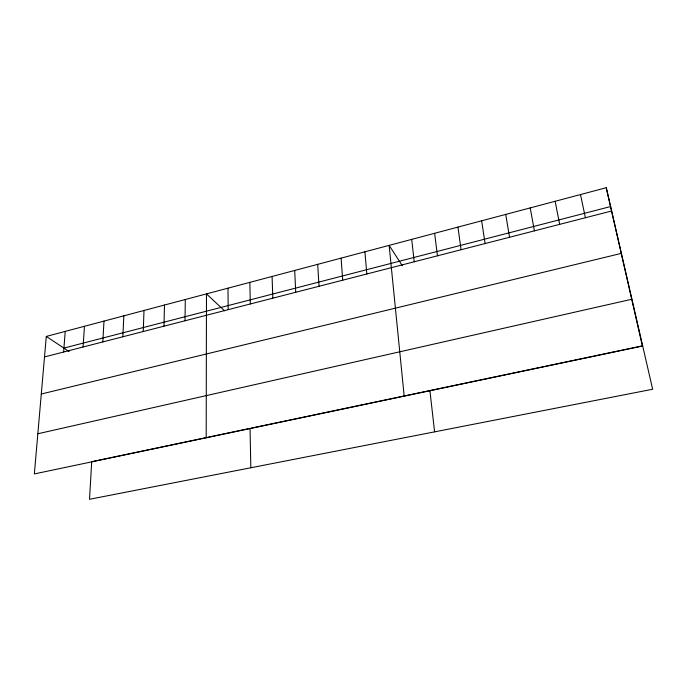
<?xml version="1.0" encoding="UTF-8"?>
<svg xmlns="http://www.w3.org/2000/svg" width="687" height="687" viewBox="0 0 687 687"><rect width="100%" height="100%" fill="white"/><g stroke="black" fill="none" stroke-linecap="round" stroke-linejoin="round"><path stroke-width="1.03" d="M206.194 437.799L206.469 293.881L224.529 310.79M185.018 320.769L185.301 299.506M163.961 326.188L164.485 305.037M143.248 331.52L143.995 310.472M122.861 336.767L123.832 315.831M102.81 341.928L103.986 321.095M83.067 347.004L84.449 326.282M63.633 352.01L65.222 331.392M46.287 336.424L34.35 473.927L642.397 346.076L606.26 187.714L46.287 336.424L69.147 351.572M63.908 348.094L610.683 206.529M44.509 356.931L611.576 211.003M41.289 394.012L621.246 253.4M37.837 433.763L631.714 299.266M109.422 457.963L91.715 461.681L89.508 499.286L652.65 389.246L606.26 187.714M110.461 457.74L129.491 453.738M130.513 453.523L148.813 449.676M149.852 449.461L168.435 445.545M169.483 445.331L207.594 437.31M208.599 437.095L250.042 428.379L250.841 467.761M251.056 428.173L544.31 366.489M545.349 366.265L567.264 361.663M568.312 361.439L592.709 356.313M593.74 356.089L642.723 345.784M402.238 265.577L389.134 245.379L404.188 396.167M580.481 194.567L585.401 217.736M555.139 201.291L559.682 224.357M530.218 207.912L534.4 230.858M505.718 214.413L509.548 237.255M481.63 220.81L485.116 243.542M457.937 227.105L461.089 249.725M434.631 233.297L437.464 255.804M429.907 390.551L434.588 431.857M411.702 239.385L414.227 261.79M364.909 251.811L366.824 273.984M341.104 258.132L342.71 280.193M317.703 264.34L319.008 286.29M294.706 270.455L295.719 292.284M272.086 276.457L272.825 298.175M249.845 282.366L250.317 303.963M227.981 288.171L228.187 309.665"/></g></svg>
